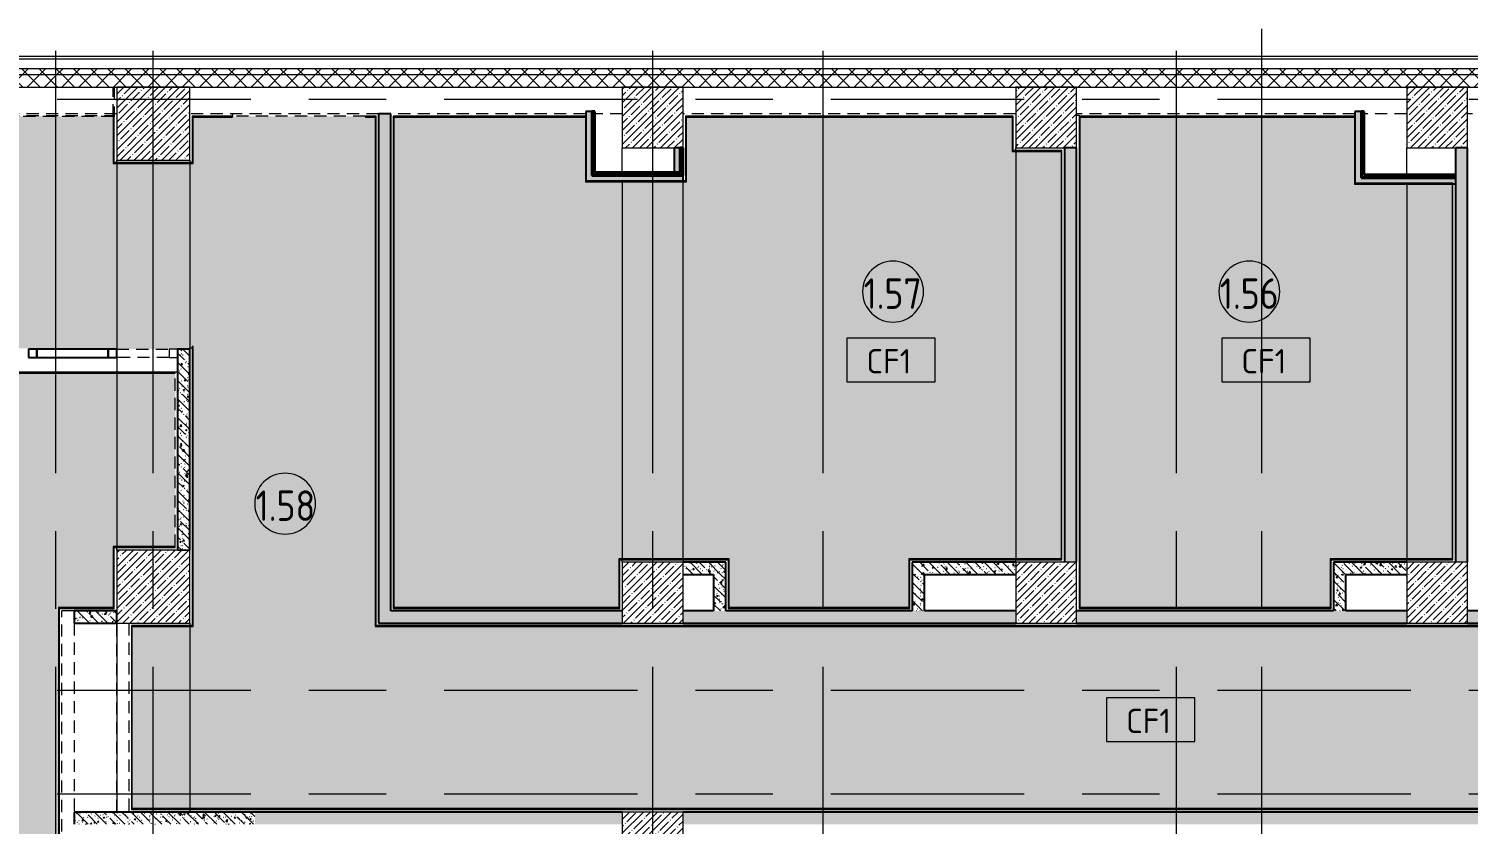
# Model space of a CAD drawing. Header units: millimetres. Extents: x 35861 to 236814, y -8553 to 29000.
# Drawn here: x 65438 to 77255, y 21050 to 27578 of the extents above; entities that cross this region are included whole.
import ezdxf

# ---------------------------------------------------------------- set-up
doc = ezdxf.new("R2010")
doc.units = ezdxf.units.MM
doc.linetypes.add('200_ШТРИХ__ш1_п0_6_', pattern=[160, 100, -60])
doc.linetypes.add('Осевая', pattern=[3175, 635, -476.25, 1587.5, -476.25])
for name, color, linetype, lineweight in [('A-AREA-IDEN', 7, 'Continuous', 9), ('A-CLNG-IDEN', 7, 'Continuous', 9), ('A-DETL-MBND', 7, '200_ШТРИХ__ш1_п0_6_', 9), ('A-DETL-MBND-1', 7, 'Continuous', 9), ('A-FLOR', 7, 'Continuous', 9), ('A-GLAZ-CWMG', 7, 'Continuous', 9), ('A-GLAZ-CWMG-1', 7, 'Continuous', 25), ('A-WALL', 7, 'Continuous', 9), ('I-WALL', 7, 'Continuous', 9), ('S-COLS', 7, 'Continuous', 9), ('Оси', 7, 'Continuous', 9), ('Оси-2', 7, 'Осевая', 9)]:
    doc.layers.add(name, color=color, linetype=linetype, lineweight=lineweight)
for name, color, linetype, lineweight, true_color in [('A-WALL-1', 7, 'Continuous', 35, 0x3c3c3c), ('A-WALL-2', 7, 'Continuous', 25, 0x3c3c3c), ('A-WALL-3', 7, 'Continuous', 13, 0x3c3c3c), ('A-WALL-FNSH-1', 7, 'Continuous', 9, 0x3c3c3c), ('A-WALL-FNSH-2', 7, 'Continuous', 13, 0x3c3c3c)]:
    doc.layers.add(name, color=color, linetype=linetype, lineweight=lineweight, true_color=true_color)
doc.styles.add('GOST Common', font='GOST_Common.ttf', dxfattribs={"width": 0.9, "height": 250})
doc.styles.add('GOST Common_1', font='GOST_Common.ttf', dxfattribs={"height": 200})
pattern_1 = [(45, (0, 0), (-57.02463, 57.02463), []), (45, (57.025, 0), (-57.02463, 57.02463), [100.806, -20.161, 3.353, -16.808])]
pattern_2 = [(135, (0, 0), (-75.43415, -75.43415), [106.68, -17.78, 3.556, -17.78]), (135, (0, 75.39), (-75.43415, -75.43415), []), (50, (0, 0), (127.52922, -11.15758), [13.335, -146.685]), (355, (0, 0), (-24.66966, 133.74002), [10.668, -117.348]), (100.451, (10.63, -0.93), (102.85973, 122.58178), [11.333, -124.663]), (46.184, (0, 35.56), (189.75516, -29.43036), [20.002, -220.027]), (96.636, (15.81, 33.1), (166.1822, 173.1996), [17, -186.995]), (351.184, (0, 35.56), (166.18393, 173.19757), [16.002, -176.022]), (21, (17.78, 26.67), (106.13027, -71.58603), [13.335, -146.685]), (326, (17.78, 26.67), (43.26188, 128.93175), [10.668, -117.348]), (71.451, (26.62, 20.7), (149.39198, 57.34505), [11.333, -124.663]), (37.5, (0, 0), (2.162228, 59.188357), [3.353, -112.573, 3.353, -115.773, -117.792]), (37.5, (0, 0), (2.162228, 59.188357), [-235.052, 3.353, -114.44]), (7.5, (0, 0), (46.773857, 70.126152), [3.353, -64.567, 3.353, -109.906, -44.894]), (7.5, (0, 0), (46.773857, 70.126152), [-181.178, 3.353, -41.542]), (327.5, (-39.65, 0), (94.91367, -4.010093), [3.353, -41.097, 3.353, -135.331, -184.023]), (327.5, (-39.65, 0), (94.91367, -4.010093), [-183.134, 3.353, -180.67]), (317.5, (-57.43, 0), (103.69057, 17.79882), [3.353, -54.432, 3.353, -88.748, -130.683]), (317.5, (-57.43, 0), (103.69057, 17.79882), [-149.885, 3.353, -127.33])]
pattern_3 = [(45, (0, 0), (-70.71068, 70.71068), []), (135, (0, 0), (-70.71068, -70.71068), [])]
pattern_4 = [(45, (0, 0), (-106.06602, 106.06602), []), (135, (0, 0), (-106.06602, -106.06602), [])]

# ---------------------------------------------------------------- blocks, each defined once
blk = doc.blocks.new('Прямоугольный импост - 50 x 70 мм-24235515-План потолков с обозначением видов отделки и геометрии 1 этажа в осях 12 - 23')
at = {"layer": 'A-DETL-MBND'}
for p, q in [((0, 35), (-70, 35)), ((-70, 35), (-70, -35)), ((-70, -35), (0, -35))]:
    blk.add_line(p, q, dxfattribs=at)
blk = doc.blocks.new('BSC_Колонна _Прямоугольная - 500х500-V21-План потолков с обозначением видов отделки и геометрии 1 этажа в осях 12 - 23')
at = {"layer": 'S-COLS'}
h = blk.add_hatch(dxfattribs=at)
h.set_pattern_fill('FP_29', color=256, style=0, pattern_type=2)
h.set_pattern_definition([(45, (-77000, -22950), (-57.02463, 57.02463), []), (45, (-76942.975, -22950), (-57.02463, 57.02463), [100.806, -20.161, 3.353, -16.808])])
h.paths.add_polyline_path([(-250, -250), (250, -250), (250, 250), (-250, 250), (-250, 227)])
for p, q in [((250, 250), (-250, 250)), ((-250, 250), (-250, -250)), ((250, -250), (250, 250)), ((-250, -250), (250, -250))]:
    blk.add_line(p, q, dxfattribs=at)
blk = doc.blocks.new('BSC_Колонна _Прямоугольная - 500х500-V22-План потолков с обозначением видов отделки и геометрии 1 этажа в осях 12 - 23')
at = {"layer": 'S-COLS'}
h = blk.add_hatch(dxfattribs=at)
h.set_pattern_fill('FP_30', color=256, style=0, pattern_type=2)
h.set_pattern_definition([(45, (-73790, -22950), (-57.02463, 57.02463), []), (45, (-73732.975, -22950), (-57.02463, 57.02463), [100.806, -20.161, 3.353, -16.808])])
h.paths.add_polyline_path([(-250, -250), (250, -250), (250, 250), (-250, 250), (-250, 227)])
for p, q in [((250, 250), (-250, 250)), ((-250, 250), (-250, -250)), ((250, -250), (250, 250)), ((-250, -250), (250, -250))]:
    blk.add_line(p, q, dxfattribs=at)
blk = doc.blocks.new('BSC_Колонна _Прямоугольная - 500х500-V23-План потолков с обозначением видов отделки и геометрии 1 этажа в осях 12 - 23')
at = {"layer": 'S-COLS'}
h = blk.add_hatch(dxfattribs=at)
h.set_pattern_fill('FP_31', color=256, style=0, pattern_type=2)
h.set_pattern_definition([(45, (-70560, -22950), (-57.02463, 57.02463), []), (45, (-70502.975, -22950), (-57.02463, 57.02463), [100.806, -20.161, 3.353, -16.808])])
h.paths.add_polyline_path([(-250, -250), (250, -250), (250, 250), (-250, 250), (-250, 227)])
for p, q in [((250, 250), (-250, 250)), ((-250, 250), (-250, -250)), ((250, -250), (250, 250)), ((-250, -250), (250, -250))]:
    blk.add_line(p, q, dxfattribs=at)
blk = doc.blocks.new('Прямоугольный импост - 50 x 70 мм-31693608-План потолков с обозначением видов отделки и геометрии 1 этажа в осях 12 - 23')
at = {"layer": 'A-GLAZ-CWMG-1'}
for p, q in [((65505, 24950), (65505, 24880)), ((66090, 24950), (65505, 24950)), ((66090, 24880), (66090, 24950)), ((65505, 24880), (66090, 24880))]:
    blk.add_line(p, q, dxfattribs=at)
blk = doc.blocks.new('BSC_Колонна _Прямоугольная - 500х500-V31-План потолков с обозначением видов отделки и геометрии 1 этажа в осях 12 - 23')
at = {"layer": 'S-COLS'}
h = blk.add_hatch(dxfattribs=at)
h.set_pattern_fill('FP_43', color=256, style=0, pattern_type=2)
h.set_pattern_definition([(45, (-70560, -20900), (-57.02463, 57.02463), []), (45, (-70502.975, -20900), (-57.02463, 57.02463), [100.806, -20.161, 3.353, -16.808])])
h.paths.add_polyline_path([(-250, -250), (250, -250), (250, 250), (-250, 250), (-250, 112)])
for p, q in [((250, 250), (-250, 250)), ((-250, 250), (-250, -250)), ((250, -250), (250, 250)), ((-250, -250), (250, -250))]:
    blk.add_line(p, q, dxfattribs=at)
blk = doc.blocks.new('Системная панель - Сэндвич - 40мм-31693690-План потолков с обозначением видов отделки и геометрии 1 этажа в осях 12 - 23')
at = {"layer": 'A-DETL-MBND'}
for p, q in [((-42.5, -35), (-42.5, -40)), ((542.5, -40), (-42.5, -40)), ((542.5, -35), (542.5, -40))]:
    blk.add_line(p, q, dxfattribs=at)
blk = doc.blocks.new('Прямоугольный импост - 50 x 70 мм-23765997-План потолков с обозначением видов отделки и геометрии 1 этажа в осях 12 - 23')
at = {"layer": 'A-GLAZ-CWMG-1'}
for p, q in [((-35, 35), (35, 35)), ((-35, -35), (-35, 35)), ((35, 35), (35, -35)), ((35, -35), (-35, -35))]:
    blk.add_line(p, q, dxfattribs=at)
blk = doc.blocks.new('Прямоугольный импост - 50 x 70 мм-31693609-План потолков с обозначением видов отделки и геометрии 1 этажа в осях 12 - 23')
at = {"layer": 'A-DETL-MBND'}
for p, q in [((66160, 24880), (66160, 24950)), ((66160, 24950), (66590, 24950)), ((66590, 24950), (66590, 24880)), ((66590, 24880), (66160, 24880))]:
    blk.add_line(p, q, dxfattribs=at)
blk = doc.blocks.new('Прямоугольный импост - 50 x 70 мм-31693849-План потолков с обозначением видов отделки и геометрии 1 этажа в осях 12 - 23')
at = {"layer": 'A-GLAZ-CWMG-1'}
for p, q in [((0, 35), (-70, 35)), ((-70, 35), (-70, -35)), ((0, -35), (0, 35)), ((-70, -35), (0, -35))]:
    blk.add_line(p, q, dxfattribs=at)
blk = doc.blocks.new('Марка_Помещения - Номер-25198446-План потолков с обозначением видов отделки и геометрии 1 этажа в осях 12 - 23')
at = {"layer": 'A-AREA-IDEN'}
for start, end in [(360, 180), (180, 360)]:
    blk.add_arc((0, 0), 2.5, start, end, dxfattribs=at)
blk = doc.blocks.new('М_потолков - Марка_ Имя типа-25382930-План потолков с обозначением видов отделки и геометрии 1 этажа в осях 12 - 23')
at = {"layer": 'A-CLNG-IDEN'}
for p, q in [((3.625, 1.984375), (-3.625, 1.984375)), ((-3.625, 1.984375), (-3.625, -1.59375)), ((3.625, -1.59375), (3.625, 1.984375)), ((-3.625, -1.59375), (3.625, -1.59375))]:
    blk.add_line(p, q, dxfattribs=at)

msp = doc.modelspace()

# ---------------------------------------------------------------- hatches: boundary and pattern name
at = {"layer": 'A-DETL-MBND-1'}
h = msp.add_hatch(color=256, dxfattribs=at)
h.paths.add_polyline_path([(84480.2, 20178), (84480.2, 21652), (82302, 21652), (82302, 22672), (68282, 22672), (68282, 26852), (68202, 26852), (68202, 26860), (67111, 26860), (67110, 26852), (66788, 26852), (66788, 26472), (66760, 26472), (66760, 24960), (66780, 24960), (66780, 24970.5), (66788, 24970.5), (66788, 22672), (66760, 22672), (66760, 21178), (78707.8, 21178), (78707.8, 20178), (83295.5, 20178), (83295.5, 20188), (83315.5, 20188), (83315.5, 20178)])
h.paths.add_polyline_path([(58130, 24810), (58140, 24810.4), (58140, 24850), (58130, 24850), (58130, 24825.1)])
h.paths.add_polyline_path([(60600, 24830), (60610, 24830), (60610, 24850), (60600, 24850)])
h.paths.add_polyline_path([(66090, 24950), (66160, 24950), (66160, 26472), (66132, 26472), (66132, 26859), (60788, 26859), (60788, 26472), (60132, 26472), (60132, 26852), (57578, 26852), (57578, 25558), (57958, 25558), (57958, 24978), (58130, 24978), (58130, 24950), (60770, 24950), (60770, 24955), (61865, 24955), (61865, 24950), (61935, 24950), (61935, 24955), (63055, 24955), (63055, 24950), (63125, 24950), (63125, 24955), (64245, 24955), (64245, 24950), (64315, 24950), (64315, 24955), (65435, 24955), (65435, 24950), (65505, 24950), (65505, 24955), (66090, 24955)])
h = msp.add_hatch(color=256, dxfattribs=at)
h.paths.add_polyline_path([(72662, 22828), (72662, 23228), (73540, 23228), (73540, 26572), (73512, 26572), (73512, 26852), (70838, 26852), (70838, 26322), (70810, 26322), (70810, 23228), (71188, 23228), (71188, 22828), (71490.6, 22828)])
h.paths.add_polyline_path([(70047.4, 22828), (70282, 22828), (70282, 23228), (70310, 23228), (70310, 26322), (70007.6, 26322), (70007.6, 26852), (68438, 26852), (68438, 22828), (68604.1, 22828)])
h = msp.add_hatch(color=256, dxfattribs=at)
h.paths.add_polyline_path([(74068, 22828), (76122, 22828), (76122, 23228), (76750, 23228), (76750, 26302), (76322, 26302), (76322, 26852), (74068, 26852), (74068, 23176.7)])
h.paths.add_polyline_path([(76325, 26852), (76325, 26860), (76322, 26860), (76322, 26852)])
h = msp.add_hatch(color=256, dxfattribs=at)
h.paths.add_polyline_path([(66760, 21178), (66760, 22672), (66288, 22672), (66288, 21178), (66328.2, 21178)])
h.paths.add_polyline_path([(66760, 24950), (66760, 26472), (66160, 26472), (66160, 24950), (66660, 24950)])
h = msp.add_hatch(color=256, dxfattribs=at)
h.paths.add_polyline_path([(73912, 23228), (73912, 26572), (73540, 26572), (73540, 23228)])
h.paths.add_polyline_path([(70805.9, 23228), (70810, 23228), (70810, 26322), (70310, 26322), (70310, 23228)])
for points in [[(76750, 23228), (77122, 23228), (77122, 26302), (76750, 26302), (76750, 24687.7)], [(59944.4, 11921), (60132, 11921), (60132, 12328), (60788, 12328), (60788, 11928), (66132, 11928), (66132, 12328), (66160, 12328), (66160, 15522), (65682, 15522), (65682, 22828), (66132, 22828), (66132, 23328), (66160, 23328), (66160, 24752), (60738, 24752), (60738, 18572), (60710, 18572), (60710, 17298), (60738, 17298), (60738, 16742), (60182, 16742), (60182, 17042), (59638, 17042), (59638, 14042), (59382, 14042), (59382, 17298), (60210, 17298), (60210, 18572), (57578, 18572), (57578, 11921), (58501.1, 11921)]]:
    msp.add_hatch(color=256, dxfattribs=at).paths.add_polyline_path(points)
h = msp.add_hatch(color=256, dxfattribs=at)
h.paths.add_polyline_path([(66160, 12328), (66532, 12328), (66532, 15522), (66160, 15522), (66160, 12350.6)])
h.paths.add_polyline_path([(60212.4, 17298), (60710, 17298), (60710, 18572), (60210, 18572), (60210, 17298)])
h.paths.add_polyline_path([(66160, 23328), (66640, 23328), (66640, 24752), (66160, 24752), (66160, 23377.6)])
at = {"layer": 'A-WALL'}
h = msp.add_hatch(dxfattribs=at)
h.set_pattern_fill('FP_17', color=256, style=0, pattern_type=2)
h.set_pattern_definition(pattern_3)
h.paths.add_polyline_path([(84480.2, 27200), (84480.2, 27250), (42160, 27250), (42160, 27200), (81593.6, 27200)])
h = msp.add_hatch(dxfattribs=at)
h.set_pattern_fill('FP_17', color=256, style=0, pattern_type=2)
h.set_pattern_definition(pattern_3)
h.paths.add_polyline_path([(84480.2, 27100), (84480.2, 27200), (42160, 27200), (42160, 27100), (81593.6, 27100)])
at = {"layer": 'I-WALL'}
h = msp.add_hatch(dxfattribs=at)
h.set_pattern_fill('FP_20', color=256, style=0, pattern_type=2)
h.set_pattern_definition(pattern_2)
h.paths.add_polyline_path([(68410, 22800), (68410, 26880), (68310, 26880), (68310, 22800)])
for points in [[(70060.6, 26375), (70060.6, 26900), (70010.6, 26900), (70010.6, 26375), (70047.4, 26375)], [(76325, 26355), (76375, 26355), (76375, 26900), (76325, 26900), (76325, 26367.5)], [(70735, 26400), (70785, 26400), (70785, 26600), (70735, 26600), (70735, 26424.6)], [(70810, 26325), (70810, 26375), (70010.6, 26375), (70010.6, 26325), (70047.4, 26325)], [(77150, 26305), (77150, 26355), (76325, 26355), (76325, 26305)]]:
    msp.add_hatch(color=256, dxfattribs=at).paths.add_polyline_path(points)
h = msp.add_hatch(dxfattribs=at)
h.set_pattern_fill('FP_63', color=256, style=0, pattern_type=2)
h.set_pattern_definition(pattern_4)
h.paths.add_polyline_path([(70073.1, 26387.5), (70073.1, 26900), (70060.6, 26900), (70060.6, 26387.5)])
h = msp.add_hatch(dxfattribs=at)
h.set_pattern_fill('FP_63', color=256, style=0, pattern_type=2)
h.set_pattern_definition(pattern_4)
h.paths.add_polyline_path([(70085.6, 26400), (70085.6, 26900), (70073.1, 26900), (70073.1, 26400)])
h = msp.add_hatch(dxfattribs=at)
h.set_pattern_fill('FP_63', color=256, style=0, pattern_type=2)
h.set_pattern_definition(pattern_4)
h.paths.add_polyline_path([(76387.5, 26367.5), (76387.5, 26900), (76375, 26900), (76375, 26367.5)])
h = msp.add_hatch(dxfattribs=at)
h.set_pattern_fill('FP_63', color=256, style=0, pattern_type=2)
h.set_pattern_definition(pattern_4)
h.paths.add_polyline_path([(76400, 26380), (76400, 26900), (76387.5, 26900), (76387.5, 26380)])
h = msp.add_hatch(dxfattribs=at)
h.set_pattern_fill('FP_63', color=256, style=0, pattern_type=2)
h.set_pattern_definition(pattern_4)
h.paths.add_polyline_path([(70785, 26400), (70797.5, 26400), (70797.5, 26600), (70785, 26600), (70785, 26424.6)])
h = msp.add_hatch(dxfattribs=at)
h.set_pattern_fill('FP_63', color=256, style=0, pattern_type=2)
h.set_pattern_definition(pattern_4)
h.paths.add_polyline_path([(70810, 26387.5), (70810, 26600), (70797.5, 26600), (70797.5, 26387.5)])
h = msp.add_hatch(dxfattribs=at)
h.set_pattern_fill('FP_20', color=256, style=0, pattern_type=2)
h.set_pattern_definition(pattern_2)
h.paths.add_polyline_path([(74040, 23200), (74040, 26600), (73940, 26600), (73940, 23200)])
h = msp.add_hatch(dxfattribs=at)
h.set_pattern_fill('FP_20', color=256, style=0, pattern_type=2)
h.set_pattern_definition(pattern_2)
h.paths.add_polyline_path([(77250, 23200), (77250, 26600), (77150, 26600), (77150, 23200)])
h = msp.add_hatch(dxfattribs=at)
h.set_pattern_fill('FP_63', color=256, style=0, pattern_type=2)
h.set_pattern_definition(pattern_4)
h.paths.add_polyline_path([(70810, 26375), (70810, 26387.5), (70060.6, 26387.5), (70060.6, 26375)])
h = msp.add_hatch(dxfattribs=at)
h.set_pattern_fill('FP_63', color=256, style=0, pattern_type=2)
h.set_pattern_definition(pattern_4)
h.paths.add_polyline_path([(70797.5, 26387.5), (70797.5, 26400), (70073.1, 26400), (70073.1, 26387.5)])
h = msp.add_hatch(dxfattribs=at)
h.set_pattern_fill('FP_63', color=256, style=0, pattern_type=2)
h.set_pattern_definition(pattern_4)
h.paths.add_polyline_path([(77150, 26355), (77150, 26367.5), (76375, 26367.5), (76375, 26355)])
h = msp.add_hatch(dxfattribs=at)
h.set_pattern_fill('FP_63', color=256, style=0, pattern_type=2)
h.set_pattern_definition(pattern_4)
h.paths.add_polyline_path([(77150, 26367.5), (77150, 26380), (76387.5, 26380), (76387.5, 26367.5)])
h = msp.add_hatch(dxfattribs=at)
h.set_pattern_fill('FP_20', color=256, style=0, pattern_type=2)
h.set_pattern_definition(pattern_2)
h.paths.add_polyline_path([(66760, 23300), (66760, 24950), (66660, 24950), (66660, 23300)])
h = msp.add_hatch(dxfattribs=at)
h.set_pattern_fill('FP_20', color=256, style=0, pattern_type=2)
h.set_pattern_definition(pattern_2)
h.paths.add_polyline_path([(70810, 23100), (71160, 23100), (71160, 23200), (70810, 23200), (70810, 23176.7)])
h = msp.add_hatch(dxfattribs=at)
h.set_pattern_fill('FP_20', color=256, style=0, pattern_type=2)
h.set_pattern_definition(pattern_2)
h.paths.add_polyline_path([(73540, 23100), (73540, 23200), (72690, 23200), (72690, 23100), (72933.9, 23100)])
h = msp.add_hatch(dxfattribs=at)
h.set_pattern_fill('FP_20', color=256, style=0, pattern_type=2)
h.set_pattern_definition(pattern_2)
h.paths.add_polyline_path([(76750, 23100), (76750, 23200), (76150, 23200), (76150, 23100), (76250, 23100)])
h = msp.add_hatch(dxfattribs=at)
h.set_pattern_fill('FP_20', color=256, style=0, pattern_type=2)
h.set_pattern_definition(pattern_2)
h.paths.add_polyline_path([(71160, 22800), (71160, 23100), (71060, 23100), (71060, 22800)])
h = msp.add_hatch(dxfattribs=at)
h.set_pattern_fill('FP_20', color=256, style=0, pattern_type=2)
h.set_pattern_definition(pattern_2)
h.paths.add_polyline_path([(72790, 22800), (72790, 23100), (72690, 23100), (72690, 22800)])
h = msp.add_hatch(dxfattribs=at)
h.set_pattern_fill('FP_20', color=256, style=0, pattern_type=2)
h.set_pattern_definition(pattern_2)
h.paths.add_polyline_path([(76250, 22800), (76250, 23100), (76150, 23100), (76150, 22800)])
h = msp.add_hatch(dxfattribs=at)
h.set_pattern_fill('FP_20', color=256, style=0, pattern_type=2)
h.set_pattern_definition(pattern_2)
h.paths.add_polyline_path([(66160, 22700), (66160, 22800), (65810, 22800), (65810, 22700)])
h = msp.add_hatch(dxfattribs=at)
h.set_pattern_fill('FP_20', color=256, style=0, pattern_type=2)
h.set_pattern_definition(pattern_2)
h.paths.add_polyline_path([(82430, 22700), (82430, 22800), (81150, 22800), (81150, 22700), (82330, 22700)])
h.paths.add_polyline_path([(80650, 22700), (80650, 22800), (77250, 22800), (77250, 22700), (78707.1, 22700)])
h.paths.add_polyline_path([(76750, 22700), (76750, 22800), (74040, 22800), (74040, 22700), (75820.5, 22700)])
h.paths.add_polyline_path([(73540, 22700), (73540, 22800), (70810, 22800), (70810, 22700), (72933.9, 22700)])
h.paths.add_polyline_path([(70047.4, 22700), (70310, 22700), (70310, 22800), (68310, 22800), (68310, 22700), (68604.1, 22700)])
h = msp.add_hatch(dxfattribs=at)
h.set_pattern_fill('FP_20', color=256, style=0, pattern_type=2)
h.set_pattern_definition(pattern_2)
h.paths.add_polyline_path([(67295, 21050), (67295, 21150), (65810, 21150), (65810, 21050), (67160.8, 21050)])
h = msp.add_hatch(dxfattribs=at)
h.set_pattern_fill('FP_20', color=256, style=0, pattern_type=2)
h.set_pattern_definition(pattern_2)
h.paths.add_polyline_path([(78579.8, 21050), (78579.8, 21150), (70810, 21150), (70810, 21050), (77263.8, 21050)])
h.paths.add_polyline_path([(70310, 21050), (70310, 21150), (67295, 21150), (67295, 21050), (70047.4, 21050)])
at = {"layer": 'S-COLS'}
h = msp.add_hatch(dxfattribs=at)
h.set_pattern_fill('FP_1', color=256, style=0, pattern_type=2)
h.set_pattern_definition(pattern_1)
h.paths.add_polyline_path([(66160, 26500), (66760, 26500), (66760, 27100), (66160, 27100)])
h = msp.add_hatch(dxfattribs=at)
h.set_pattern_fill('FP_1', color=256, style=0, pattern_type=2)
h.set_pattern_definition(pattern_1)
h.paths.add_polyline_path([(70310, 26600), (70810, 26600), (70810, 27100), (70310, 27100)])
h = msp.add_hatch(dxfattribs=at)
h.set_pattern_fill('FP_1', color=256, style=0, pattern_type=2)
h.set_pattern_definition(pattern_1)
h.paths.add_polyline_path([(73540, 26600), (74040, 26600), (74040, 27100), (73540, 27100)])
h = msp.add_hatch(dxfattribs=at)
h.set_pattern_fill('FP_1', color=256, style=0, pattern_type=2)
h.set_pattern_definition(pattern_1)
h.paths.add_polyline_path([(76750, 26600), (77250, 26600), (77250, 27100), (76750, 27100)])
h = msp.add_hatch(dxfattribs=at)
h.set_pattern_fill('FP_1', color=256, style=0, pattern_type=2)
h.set_pattern_definition(pattern_1)
h.paths.add_polyline_path([(66160, 22700), (66760, 22700), (66760, 23300), (66160, 23300), (66160, 23176.7)])

# ---------------------------------------------------------------- linework, layer by layer
at = {"layer": 'A-DETL-MBND'}
for p, q in [((66132, 26859), (66132, 27100)), ((66140, 27100), (66140, 26859)), ((66160, 26880), (60760, 26880)), ((60780, 26867), (66140, 26867)), ((66132, 26859), (60788, 26859)), ((66140, 26859), (66140, 26867)), ((68310, 26880), (66760, 26880)), ((68202, 26860), (67111, 26860)), ((70010.6, 26880), (68410, 26880)), ((70310, 26880), (70085.6, 26880)), ((73540, 26880), (70810, 26880)), ((76325, 26880), (74040, 26880)), ((74040, 26870), (74060, 26870)), ((74060, 26870), (74060, 26860)), ((76325, 26860), (76322, 26860)), ((76750, 26880), (76400, 26880)), ((80650, 26880), (77250, 26880)), ((66160, 26500), (66760, 26500)), ((66760, 24960), (66780, 24960)), ((66760, 24950), (66760, 24960)), ((66660, 24760), (66640, 24760)), ((66640, 23328), (66640, 24752)), ((66660, 23300), (66160, 23300)), ((70810, 23200), (70310, 23200)), ((71160, 23200), (70810, 23200)), ((73920, 23200), (72933.9, 23200)), ((76750, 23200), (76150, 23200)), ((77150, 23200), (76750, 23200)), ((65810, 22800), (65710, 22800)), ((65710, 15550), (65710, 22800)), ((65810, 22700), (65810, 21150)), ((66160, 21150), (66160, 22700)), ((66260, 22700), (66260, 21150)), ((66260, 22700), (66760, 22700))]:
    msp.add_line(p, q, dxfattribs=at)
at = {"layer": 'A-FLOR'}
for p, q in [((70310, 26400), (70310, 26600)), ((70310, 26600), (70735, 26600)), ((73540, 26580), (73540, 26600)), ((76750, 26380), (76750, 26600)), ((66160, 26480), (66160, 26500)), ((66160, 26500), (66760, 26500)), ((66160, 26472), (66160, 24760)), ((66760, 26500), (66760, 26480)), ((66760, 26472), (66760, 24950)), ((73540, 26572), (73540, 23228)), ((70310, 26322), (70310, 23227.8)), ((70810, 23228), (70810, 26322.2)), ((76750, 26302), (76750, 23228)), ((66160, 24752), (66160, 23328)), ((66160, 23300), (66160, 23320)), ((66660, 23300), (66160, 23300)), ((70310, 23200), (70310, 23220)), ((70810, 23200), (70310, 23200)), ((70810, 23220), (70810, 23200)), ((73540, 23200), (73540, 23220)), ((76750, 23200), (76750, 23220)), ((77150, 23200), (76750, 23200)), ((66160, 22700), (66160, 21150)), ((66260, 22700), (66760, 22700)), ((66760, 22700), (66760, 22680)), ((66760, 22672), (66760, 21178)), ((66760, 21170), (66760, 21150))]:
    msp.add_line(p, q, dxfattribs=at)
at = {"layer": 'A-WALL'}
for p, q in [((84480.2, 27250), (42160, 27250)), ((84480.2, 27200), (42160, 27200)), ((67110, 26860), (67111, 26860)), ((70073.1, 26900), (70073.1, 26387.5)), ((76387.5, 26900), (76387.5, 26367.5)), ((70797.5, 26387.5), (70797.5, 26600)), ((70073.1, 26387.5), (70797.5, 26387.5)), ((76387.5, 26367.5), (77150, 26367.5)), ((66660, 23300), (66760, 23300))]:
    msp.add_line(p, q, dxfattribs=at)
at = {"layer": 'A-WALL-1'}
for p, q in [((70085.6, 26900), (70060.6, 26900)), ((70060.6, 26900), (70060.6, 26375)), ((70085.6, 26400), (70085.6, 26900)), ((76400, 26900), (76375, 26900)), ((76375, 26900), (76375, 26355)), ((76400, 26380), (76400, 26900)), ((70810, 26600), (70785, 26600)), ((70785, 26400), (70785, 26600)), ((70810, 26375), (70810, 26600)), ((70060.6, 26375), (70810, 26375)), ((70785, 26400), (70085.6, 26400)), ((76375, 26355), (77150, 26355)), ((77150, 26380), (76400, 26380)), ((77150, 26355), (77150, 26380))]:
    msp.add_line(p, q, dxfattribs=at)
at = {"layer": 'A-WALL-2'}
for p, q in [((68310, 26880), (68310, 22700)), ((68410, 26880), (68310, 26880)), ((68410, 22800), (68410, 26880)), ((70060.6, 26900), (70010.6, 26900)), ((70010.6, 26900), (70010.6, 26325)), ((76375, 26900), (76325, 26900)), ((76325, 26900), (76325, 26305)), ((70735, 26600), (70735, 26400)), ((70785, 26600), (70735, 26600)), ((73940, 26600), (73940, 23200)), ((74040, 26600), (73940, 26600)), ((74040, 23200), (74040, 26600)), ((77150, 26600), (77150, 23200)), ((77250, 26600), (77150, 26600)), ((77250, 23200), (77250, 26600)), ((70810, 26325), (70810, 26375)), ((70010.6, 26325), (70810, 26325)), ((76325, 26305), (77150, 26305)), ((66760, 24950), (66660, 24950)), ((66660, 24950), (66660, 23300)), ((66760, 23300), (66760, 24950)), ((71160, 23200), (70810, 23200)), ((71160, 22800), (71160, 23200)), ((73540, 23200), (72690, 23200)), ((72690, 23200), (72690, 22800)), ((76750, 23200), (76150, 23200)), ((76150, 23200), (76150, 22800)), ((70810, 23100), (71060, 23100)), ((71060, 23100), (71060, 22800)), ((72790, 23100), (73540, 23100)), ((72790, 22800), (72790, 23100)), ((76250, 23100), (76750, 23100)), ((76250, 22800), (76250, 23100)), ((66160, 22800), (65810, 22800)), ((65810, 22800), (65810, 22700)), ((65810, 22700), (66160, 22700)), ((66160, 22700), (66160, 22800)), ((68310, 22700), (70310, 22700)), ((70310, 22800), (68410, 22800)), ((71060, 22800), (70810, 22800)), ((70810, 22700), (73540, 22700)), ((72690, 22800), (71160, 22800)), ((73540, 22800), (72790, 22800)), ((76150, 22800), (74040, 22800)), ((74040, 22700), (76750, 22700)), ((76750, 22800), (76250, 22800)), ((80650, 22800), (77250, 22800)), ((77250, 22700), (80650, 22700)), ((70310, 21150), (65810, 21150)), ((65810, 21150), (65810, 21050)), ((78579.8, 21150), (70810, 21150))]:
    msp.add_line(p, q, dxfattribs=at)
at = {"layer": 'A-WALL-3'}
for p, q in [((84480.2, 27330), (42160, 27330)), ((60760, 27100), (84480.2, 27100))]:
    msp.add_line(p, q, dxfattribs=at)
at = {"layer": 'A-WALL-FNSH-1'}
msp.add_line((84480.2, 27350), (42160, 27350), dxfattribs=at)
at = {"layer": 'A-WALL-FNSH-2'}
for p, q in [((66132, 26859), (66132, 26472)), ((66140, 26859), (66132, 26859)), ((66140, 26480), (66140, 26859)), ((67110, 26860), (66780, 26860)), ((66780, 26860), (66780, 26480)), ((66780, 26852), (67111, 26852)), ((66788, 26472), (66788, 26860)), ((67111, 26880), (67110, 26880)), ((67110, 26880), (67110, 26860)), ((67111, 26852), (67111, 26880)), ((68290, 26860), (68202, 26860)), ((68202, 26860), (68202, 26852)), ((68202, 26852), (68282, 26852)), ((68282, 26852), (68282, 22672)), ((68290, 22680), (68290, 26860)), ((70015.6, 26860), (68430, 26860)), ((68430, 26860), (68430, 22820)), ((68438, 26852), (70007.6, 26852)), ((68438, 22828), (68438, 26852)), ((70007.6, 26852), (70007.6, 26322)), ((70015.6, 26330), (70015.6, 26860)), ((73520, 26860), (70830, 26860)), ((70830, 26860), (70830, 26330)), ((70838, 26852), (73512, 26852)), ((70838, 26322), (70838, 26852)), ((73512, 26852), (73512, 26572)), ((73520, 26580), (73520, 26860)), ((76322, 26860), (74060, 26860)), ((74060, 26860), (74060, 22820)), ((74068, 26852), (76330, 26852)), ((74068, 22828), (74068, 26852)), ((76322, 26860), (76322, 26302)), ((76330, 26310), (76330, 26852)), ((66132, 26472), (66788, 26472)), ((66780, 26480), (66140, 26480)), ((73512, 26572), (73912, 26572)), ((73920, 26580), (73520, 26580)), ((73912, 26572), (73912, 23228)), ((73920, 23220), (73920, 26580)), ((70007.6, 26322), (70838, 26322)), ((70830, 26330), (70015.6, 26330)), ((76322, 26302), (77122, 26302)), ((77130, 26310), (76330, 26310)), ((77122, 26302), (77122, 23228)), ((77130, 23220), (77130, 26310)), ((66788, 24970.5), (66780, 24970.5)), ((66780, 24970.5), (66780, 22680)), ((66788, 22672), (66788, 24970.5)), ((66640, 24760), (60730, 24760)), ((60738, 24752), (66640, 24752)), ((66640, 24752), (66640, 24760)), ((66132, 23328), (66132, 22820)), ((66640, 23328), (66132, 23328)), ((66140, 22820), (66140, 23320)), ((66140, 23320), (66640, 23320)), ((66640, 23320), (66640, 23328)), ((70282, 23228), (70282, 22828)), ((71188, 23228), (70282, 23228)), ((70290, 22820), (70290, 23220)), ((70290, 23220), (71180, 23220)), ((71180, 23220), (71180, 22820)), ((71188, 22828), (71188, 23228)), ((72662, 23228), (72662, 22828)), ((73912, 23228), (72662, 23228)), ((72670, 22820), (72670, 23220)), ((72670, 23220), (73920, 23220)), ((76122, 23228), (76122, 22828)), ((77122, 23228), (76122, 23228)), ((76130, 22820), (76130, 23220)), ((76130, 23220), (77130, 23220)), ((65682, 22828), (65682, 15522)), ((66140, 22828), (65682, 22828)), ((65690, 15530), (65690, 22820)), ((65690, 22820), (66140, 22820)), ((68430, 22820), (70290, 22820)), ((70282, 22828), (68438, 22828)), ((71180, 22820), (72670, 22820)), ((72662, 22828), (71188, 22828)), ((74060, 22820), (76130, 22820)), ((76122, 22828), (74068, 22828)), ((66280, 22680), (66280, 21170)), ((66780, 22680), (66280, 22680)), ((66288, 21178), (66288, 22672)), ((66288, 22672), (66788, 22672)), ((68282, 22672), (82302, 22672)), ((82310, 22680), (68290, 22680)), ((66280, 21170), (78699.8, 21170)), ((78707.8, 21178), (66288, 21178))]:
    msp.add_line(p, q, dxfattribs=at)
at = {"layer": 'S-COLS'}
for p, q in [((66760, 27100), (66160, 27100)), ((66160, 27100), (66160, 26500)), ((66760, 26500), (66760, 27100)), ((70810, 27100), (70310, 27100)), ((70310, 27100), (70310, 26600)), ((70810, 26600), (70810, 27100)), ((74040, 27100), (73540, 27100)), ((73540, 27100), (73540, 26600)), ((74040, 26600), (74040, 27100)), ((77250, 27100), (76750, 27100)), ((76750, 27100), (76750, 26600)), ((77250, 26600), (77250, 27100)), ((70310, 26600), (70810, 26600)), ((73540, 26600), (74040, 26600)), ((76750, 26600), (77250, 26600)), ((66160, 26500), (66760, 26500)), ((66660, 23300), (66160, 23300)), ((66160, 23300), (66160, 22700)), ((66760, 23300), (66660, 23300)), ((66760, 22700), (66760, 23300)), ((66160, 22700), (66760, 22700))]:
    msp.add_line(p, q, dxfattribs=at)
at = {"layer": 'Оси'}
for p, q in [((75560, 25078.1), (75560, 27578.1)), ((65660, 24898.1), (65660, 27398.1)), ((66460, 24898.1), (66460, 27398.1)), ((70560, 24898.1), (70560, 27398.1)), ((71960, 24898.1), (71960, 27398.1)), ((74860, 24898.1), (74860, 27398.1))]:
    msp.add_line(p, q, dxfattribs=at)
at = {"layer": 'Оси-2'}
for p, q in [((39160.8, 27000), (82200, 27000)), ((75560, 593.7), (75560, 25078.1)), ((65660, 593.7), (65660, 24898.1)), ((66460, 593.7), (66460, 24898.1)), ((70560, 593.7), (70560, 24898.1)), ((71960, 593.7), (71960, 24898.1)), ((74860, 593.7), (74860, 24898.1)), ((39160.8, 22150), (82200, 22150)), ((39160.8, 21300), (82200, 21300))]:
    msp.add_line(p, q, dxfattribs=at)

# ---------------------------------------------------------------- block references
at = {"layer": 'A-AREA-IDEN', "xscale": 99.99999999999993, "yscale": 99.99999999999993, "zscale": 99.99999999999993}
for p in [(72533.2, 25421.1), (75458.3, 25421.1), (67542.5, 23680.5)]:
    msp.add_blockref('Марка_Помещения - Номер-25198446-План потолков с обозначением видов отделки и геометрии 1 этажа в осях 12 - 23', p, dxfattribs=at)
at = {"layer": 'A-CLNG-IDEN', "xscale": 99.99999999999993, "yscale": 99.99999999999993, "zscale": 99.99999999999993}
for p in [(72516.7, 24840), (75595, 24840), (74648.6, 21887.4)]:
    msp.add_blockref('М_потолков - Марка_ Имя типа-25382930-План потолков с обозначением видов отделки и геометрии 1 этажа в осях 12 - 23', p, dxfattribs=at)
at = {"layer": 'A-DETL-MBND', "rotation": 180}
msp.add_blockref('Системная панель - Сэндвич - 40мм-31693690-План потолков с обозначением видов отделки и геометрии 1 этажа в осях 12 - 23', (66047.5, 24915), dxfattribs=at)
at = {"layer": 'A-DETL-MBND'}
for name, p in [('Прямоугольный импост - 50 x 70 мм-31693609-План потолков с обозначением видов отделки и геометрии 1 этажа в осях 12 - 23', (0, 0)), ('Прямоугольный импост - 50 x 70 мм-24235515-План потолков с обозначением видов отделки и геометрии 1 этажа в осях 12 - 23', (66660, 24915))]:
    msp.add_blockref(name, p, dxfattribs=at)
at = {"layer": 'A-GLAZ-CWMG', "extrusion": (0, 0, -1)}
msp.add_blockref('Прямоугольный импост - 50 x 70 мм-23765997-План потолков с обозначением видов отделки и геометрии 1 этажа в осях 12 - 23', (-65470, 24915), dxfattribs=at)
at = {"layer": 'A-GLAZ-CWMG'}
for name, p in [('Прямоугольный импост - 50 x 70 мм-31693608-План потолков с обозначением видов отделки и геометрии 1 этажа в осях 12 - 23', (0, 0)), ('Прямоугольный импост - 50 x 70 мм-31693849-План потолков с обозначением видов отделки и геометрии 1 этажа в осях 12 - 23', (66160, 24915))]:
    msp.add_blockref(name, p, dxfattribs=at)
at = {"layer": 'S-COLS'}
for name, p in [('BSC_Колонна _Прямоугольная - 500х500-V23-План потолков с обозначением видов отделки и геометрии 1 этажа в осях 12 - 23', (70560, 22950)), ('BSC_Колонна _Прямоугольная - 500х500-V22-План потолков с обозначением видов отделки и геометрии 1 этажа в осях 12 - 23', (73790, 22950)), ('BSC_Колонна _Прямоугольная - 500х500-V21-План потолков с обозначением видов отделки и геометрии 1 этажа в осях 12 - 23', (77000, 22950)), ('BSC_Колонна _Прямоугольная - 500х500-V31-План потолков с обозначением видов отделки и геометрии 1 этажа в осях 12 - 23', (70560, 20900))]:
    msp.add_blockref(name, p, dxfattribs=at)

# ---------------------------------------------------------------- texts
at = {"layer": 'A-AREA-IDEN', "char_height": 250, "width": 606.076, "attachment_point": 1, "style": 'GOST Common'}
for s, insert in [('1.57', (72291.3, 25529.7)), ('1.56', (75216.5, 25529.7)), ('1.58', (67300.6, 23789.1))]:
    msp.add_mtext(s, dxfattribs=dict(at, insert=insert))
at = {"layer": 'A-CLNG-IDEN', "char_height": 200, "width": 472.996, "attachment_point": 1, "style": 'GOST Common_1'}
for insert in [(72313.9, 24949.7), (75392.2, 24949.7), (74445.8, 21997.2)]:
    msp.add_mtext('CF1', dxfattribs=dict(at, insert=insert))

doc.saveas('drawing.dxf')
